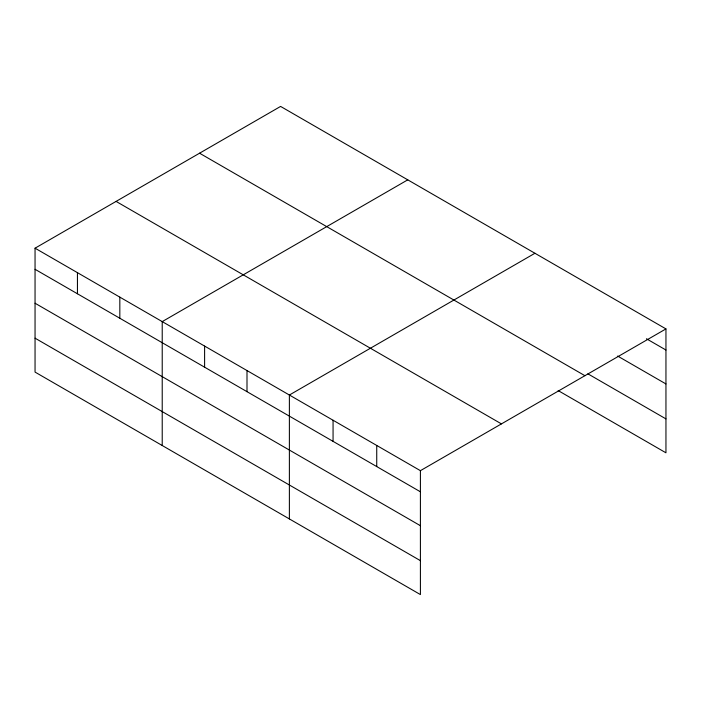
<?xml version="1.0" encoding="UTF-8"?>
<svg xmlns="http://www.w3.org/2000/svg" width="701" height="701" viewBox="0 0 701 701"><rect width="100%" height="100%" fill="white"/><g stroke="black" fill="none" stroke-linecap="round" stroke-linejoin="round"><path stroke-width="1.05" d="M35.05 248.189L420.407 470.669L420.407 594.579L35.05 372.091L35.05 248.189L280.593 106.421L665.95 328.909L665.95 452.811L558.162 390.58M407.763 179.842L162.22 321.61L162.22 445.512M534.933 253.263L289.382 395.022L289.382 518.933M420.407 470.669L665.95 328.909M646.436 338.758L665.95 350.018M617.634 356.047L665.95 383.938M587.894 373.826L665.95 418.891M199.566 153.204L584.923 375.692M116.077 201.406L501.434 423.886M35.05 269.298L420.407 491.787M35.05 303.226L420.407 525.706M35.05 338.171L420.407 560.651M376.735 445.459L376.735 466.568M333.063 420.241L333.063 441.358M246.997 370.549L246.997 391.666M204.604 346.084L204.604 367.193M119.827 297.136L119.827 318.245M77.443 272.663L77.443 293.772"/></g></svg>
